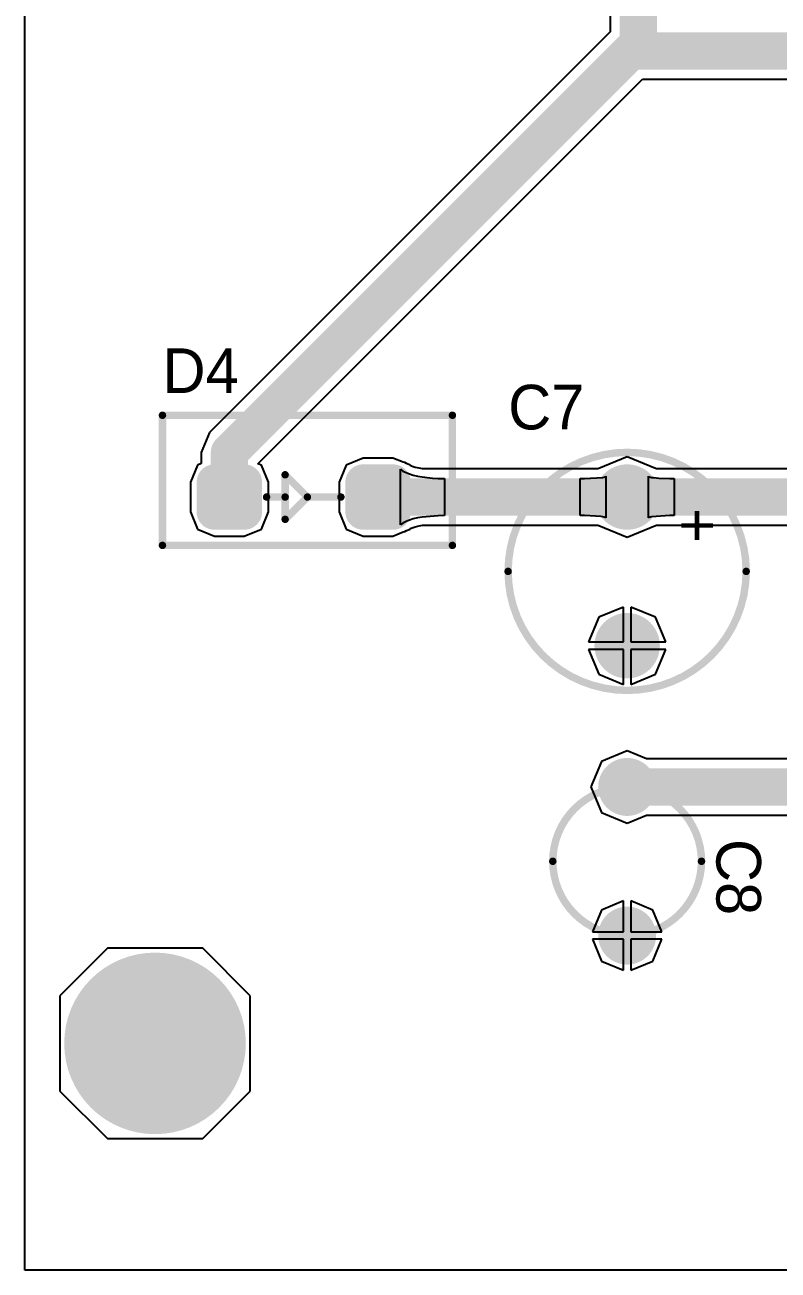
# Model space of a CAD drawing. Header units: millimetres. Extents: x 1 to 6.91, y 1 to 4.95.
# Drawn here: x 1 to 2.013, y 1 to 2.675 of the extents above; entities that cross this region are included whole.
import ezdxf

# ---------------------------------------------------------------- set-up
doc = ezdxf.new("R2010")
doc.units = ezdxf.units.MM
doc.header["$MEASUREMENT"] = 0
for name, color, linetype in [('BottomLayer', 5, 'Continuous'), ('BottomSolder', 6, 'Continuous'), ('TopLayer', 1, 'Continuous'), ('TopOverlay', 2, 'Continuous'), ('TopSolder', 216, 'Continuous')]:
    doc.layers.add(name, color=color, linetype=linetype)

msp = doc.modelspace()

# ---------------------------------------------------------------- linework, layer by layer
at = {"layer": 'BottomLayer'}
for p, q in [((1, 1), (1, 4.945)), ((1.7871, 2.9789), (1.7871, 2.6657)), ((1.7871, 2.6657), (1.2482, 2.1268)), ((1.3134, 2.0848), (1.8307, 2.6021)), ((1.8307, 2.6021), (3.4653, 2.6021)), ((1.2482, 2.1268), (1.2371, 2.1)), ((1.2371, 2.1), (1.2371, 2.0851)), ((1.81, 2.0941), (1.7717, 2.0783)), ((1.8483, 2.0783), (1.81, 2.0941)), ((1.232, 2.083), (1.2225, 2.06)), ((1.2371, 2.0851), (1.232, 2.083)), ((1.318, 2.083), (1.3134, 2.0848)), ((1.3275, 2.06), (1.318, 2.083)), ((1.432, 2.083), (1.4225, 2.06)), ((1.455, 2.0925), (1.432, 2.083)), ((1.495, 2.0925), (1.455, 2.0925)), ((1.5086, 2.0869), (1.495, 2.0925)), ((1.505, 2.0026), (1.505, 2.0774)), ((1.505, 2.0774), (1.5085, 2.075)), ((1.5111, 2.0863), (1.5086, 2.0869)), ((1.5131, 2.085), (1.5111, 2.0863)), ((1.518, 2.083), (1.5131, 2.085)), ((1.5182, 2.0823), (1.518, 2.083)), ((1.5208, 2.0813), (1.5182, 2.0823)), ((1.5251, 2.0799), (1.5208, 2.0813)), ((1.5301, 2.0787), (1.5251, 2.0799)), ((1.5346, 2.0779), (1.5301, 2.0787)), ((1.7716, 2.0779), (1.5346, 2.0779)), ((1.7717, 2.0783), (1.7716, 2.0779)), ((1.8484, 2.0779), (1.8483, 2.0783)), ((2.0916, 2.0779), (1.8484, 2.0779)), ((1.5085, 2.075), (1.5126, 2.0729)), ((1.5126, 2.0729), (1.5171, 2.0711)), ((1.5171, 2.0711), (1.5223, 2.0695)), ((1.5223, 2.0695), (1.5279, 2.0681)), ((1.5279, 2.0681), (1.5341, 2.067)), ((1.5341, 2.067), (1.5482, 2.0655)), ((1.5482, 2.0655), (1.556, 2.0651)), ((1.556, 2.0651), (1.5644, 2.065)), ((1.5644, 2.065), (1.5644, 2.015)), ((1.7468, 2.015), (1.7468, 2.065)), ((1.7468, 2.065), (1.7528, 2.065)), ((1.7528, 2.065), (1.7771, 2.0665)), ((1.7771, 2.0665), (1.7791, 2.0669)), ((1.7791, 2.0669), (1.7806, 2.0674)), ((1.7806, 2.0674), (1.7814, 2.068)), ((1.7814, 2.068), (1.7814, 2.012)), ((1.8386, 2.012), (1.8386, 2.068)), ((1.8386, 2.068), (1.8394, 2.0674)), ((1.8394, 2.0674), (1.8409, 2.0669)), ((1.8409, 2.0669), (1.8429, 2.0665)), ((1.8429, 2.0665), (1.8455, 2.0661)), ((1.8455, 2.0661), (1.8525, 2.0655)), ((1.8525, 2.0655), (1.8672, 2.065)), ((1.8672, 2.065), (1.8732, 2.065)), ((1.8732, 2.065), (1.8732, 2.015)), ((1.2225, 2.06), (1.2225, 2.02)), ((1.3275, 2.02), (1.3275, 2.06)), ((1.4225, 2.06), (1.4225, 2.02)), ((1.2225, 2.02), (1.232, 1.997)), ((1.318, 1.997), (1.3275, 2.02)), ((1.4225, 2.02), (1.432, 1.997)), ((1.5223, 2.0105), (1.5171, 2.0089)), ((1.5279, 2.0119), (1.5223, 2.0105)), ((1.5341, 2.013), (1.5279, 2.0119)), ((1.556, 2.0149), (1.5341, 2.013)), ((1.5644, 2.015), (1.556, 2.0149)), ((1.7528, 2.015), (1.7468, 2.015)), ((1.7675, 2.0145), (1.7528, 2.015)), ((1.7745, 2.0139), (1.7675, 2.0145)), ((1.7771, 2.0135), (1.7745, 2.0139)), ((1.7791, 2.0131), (1.7771, 2.0135)), ((1.7806, 2.0126), (1.7791, 2.0131)), ((1.7814, 2.012), (1.7806, 2.0126)), ((1.8394, 2.0126), (1.8386, 2.012)), ((1.8409, 2.0131), (1.8394, 2.0126)), ((1.8429, 2.0135), (1.8409, 2.0131)), ((1.8672, 2.015), (1.8429, 2.0135)), ((1.8732, 2.015), (1.8672, 2.015)), ((1.232, 1.997), (1.255, 1.9875)), ((1.295, 1.9875), (1.318, 1.997)), ((1.432, 1.997), (1.455, 1.9875)), ((1.5085, 2.005), (1.505, 2.0026)), ((1.5126, 2.0071), (1.5085, 2.005)), ((1.5086, 1.9931), (1.5111, 1.9937)), ((1.5111, 1.9937), (1.5131, 1.995)), ((1.5171, 2.0089), (1.5126, 2.0071)), ((1.5131, 1.995), (1.518, 1.997)), ((1.518, 1.997), (1.5182, 1.9977)), ((1.5182, 1.9977), (1.5208, 1.9987)), ((1.5208, 1.9987), (1.5251, 2.0001)), ((1.5251, 2.0001), (1.5301, 2.0013)), ((1.5301, 2.0013), (1.5346, 2.0021)), ((1.5346, 2.0021), (1.7716, 2.0021)), ((1.7716, 2.0021), (1.7717, 2.0017)), ((1.7717, 2.0017), (1.81, 1.9859)), ((1.81, 1.9859), (1.8483, 2.0017)), ((1.8483, 2.0017), (1.8484, 2.0021)), ((1.8484, 2.0021), (2.0916, 2.0021)), ((1.255, 1.9875), (1.295, 1.9875)), ((1.455, 1.9875), (1.495, 1.9875)), ((1.495, 1.9875), (1.5086, 1.9931)), ((1.7717, 1.8783), (1.758, 1.845)), ((1.805, 1.892), (1.7717, 1.8783)), ((1.805, 1.845), (1.805, 1.892)), ((1.8483, 1.8783), (1.815, 1.892)), ((1.815, 1.892), (1.815, 1.845)), ((1.862, 1.845), (1.8483, 1.8783)), ((1.758, 1.845), (1.805, 1.845)), ((1.815, 1.845), (1.862, 1.845)), ((1.805, 1.835), (1.758, 1.835)), ((1.758, 1.835), (1.7717, 1.8017)), ((1.805, 1.788), (1.805, 1.835)), ((1.862, 1.835), (1.815, 1.835)), ((1.815, 1.835), (1.815, 1.788)), ((1.8483, 1.8017), (1.862, 1.835)), ((1.7717, 1.8017), (1.805, 1.788)), ((1.815, 1.788), (1.8483, 1.8017)), ((1.81, 1.6987), (1.7756, 1.6844)), ((1.8361, 1.6879), (1.81, 1.6987)), ((1.7756, 1.6844), (1.7613, 1.65)), ((2.3427, 1.6879), (1.8361, 1.6879)), ((1.7613, 1.65), (1.7756, 1.6156)), ((1.7756, 1.6156), (1.81, 1.6013)), ((1.81, 1.6013), (1.8361, 1.6121)), ((1.8361, 1.6121), (2.0701, 1.6121)), ((1.805, 1.4966), (1.7756, 1.4844)), ((1.805, 1.455), (1.805, 1.4966)), ((1.8444, 1.4844), (1.815, 1.4966)), ((1.815, 1.4966), (1.815, 1.455)), ((1.7756, 1.4844), (1.7634, 1.455)), ((1.8566, 1.455), (1.8444, 1.4844)), ((1.7634, 1.455), (1.805, 1.455)), ((1.805, 1.445), (1.7634, 1.445)), ((1.7634, 1.445), (1.7756, 1.4156)), ((1.805, 1.4034), (1.805, 1.445)), ((1.815, 1.455), (1.8566, 1.455)), ((1.8566, 1.445), (1.815, 1.445)), ((1.815, 1.445), (1.815, 1.4034)), ((1.8444, 1.4156), (1.8566, 1.445)), ((1.1109, 1.4331), (1.0469, 1.3691)), ((1.2391, 1.4331), (1.1109, 1.4331)), ((1.3031, 1.3691), (1.2391, 1.4331)), ((1.7756, 1.4156), (1.805, 1.4034)), ((1.815, 1.4034), (1.8444, 1.4156)), ((1.0469, 1.3691), (1.0469, 1.2409)), ((1.3031, 1.2409), (1.3031, 1.3691)), ((1.0469, 1.2409), (1.1109, 1.1769)), ((1.2391, 1.1769), (1.3031, 1.2409)), ((1.1109, 1.1769), (1.2391, 1.1769)), ((6.91, 1), (1, 1))]:
    msp.add_line(p, q, dxfattribs=at)
at = {"layer": 'BottomLayer', "const_width": 0.05}
for points in [[(1.825, 2.64), (1.825, 3.005)], [(1.275, 2.1), (1.8225, 2.6475)], [(1.825, 2.64), (3.53, 2.64)], [(1.275, 2.04), (1.275, 2.1)], [(1.475, 2.04), (1.81, 2.04)], [(1.81, 2.04), (2.13, 2.04)], [(1.81, 1.65), (2.13, 1.65)]]:
    msp.add_lwpolyline(points, dxfattribs=at)
at = {"layer": 'BottomLayer'}
for points, const_width in [([(1.81, 2.6475, 1), (1.835, 2.6475, 1)], 0.025), ([(1.8125, 2.64, 1), (1.8375, 2.64, 1)], 0.025), ([(1.8125, 2.64, 1), (1.8375, 2.64, 1)], 0.025), ([(1.2625, 2.1, 1), (1.2875, 2.1, 1)], 0.025), ([(1.2625, 2.1, 1), (1.2875, 2.1, 1)], 0.025), ([(1.245, 2.06, 1), (1.265, 2.06, 1)], 0.02), ([(1.285, 2.06, 1), (1.305, 2.06, 1)], 0.02), ([(1.445, 2.06, 1), (1.465, 2.06, 1)], 0.02), ([(1.485, 2.06, 1), (1.505, 2.06, 1)], 0.02), ([(1.79, 2.04, 1), (1.83, 2.04, 1)], 0.04), ([(1.2625, 2.04, 1), (1.2875, 2.04, 1)], 0.025), ([(1.4625, 2.04, 1), (1.4875, 2.04, 1)], 0.025), ([(1.7975, 2.04, 1), (1.8225, 2.04, 1)], 0.025), ([(1.7975, 2.04, 1), (1.8225, 2.04, 1)], 0.025), ([(1.245, 2.02, 1), (1.265, 2.02, 1)], 0.02), ([(1.285, 2.02, 1), (1.305, 2.02, 1)], 0.02), ([(1.445, 2.02, 1), (1.465, 2.02, 1)], 0.02), ([(1.485, 2.02, 1), (1.505, 2.02, 1)], 0.02), ([(1.79, 1.84, 1), (1.83, 1.84, 1)], 0.04), ([(1.7925, 1.65, 1), (1.8275, 1.65, 1)], 0.035), ([(1.7975, 1.65, 1), (1.8225, 1.65, 1)], 0.025), ([(1.7925, 1.45, 1), (1.8275, 1.45, 1)], 0.035), ([(1.1159, 1.305, 1), (1.2341, 1.305, 1)], 0.1181)]:
    msp.add_lwpolyline(points, format="xyb", close=True, dxfattribs=dict(at, const_width=const_width))
for points in [[(1.255, 2), (1.295, 2), (1.255, 2.08), (1.295, 2.08)], [(1.455, 2), (1.495, 2), (1.455, 2.08), (1.495, 2.08)], [(1.235, 2.02), (1.315, 2.02), (1.235, 2.06), (1.315, 2.06)], [(1.435, 2.02), (1.515, 2.02), (1.435, 2.06), (1.515, 2.06)]]:
    msp.add_solid(points, dxfattribs=at)
at = {"layer": 'BottomSolder'}
for points, const_width in [([(1.243, 2.06, 1), (1.267, 2.06, 1)], 0.024), ([(1.283, 2.06, 1), (1.307, 2.06, 1)], 0.024), ([(1.443, 2.06, 1), (1.467, 2.06, 1)], 0.024), ([(1.483, 2.06, 1), (1.507, 2.06, 1)], 0.024), ([(1.788, 2.04, 1), (1.832, 2.04, 1)], 0.044), ([(1.243, 2.02, 1), (1.267, 2.02, 1)], 0.024), ([(1.283, 2.02, 1), (1.307, 2.02, 1)], 0.024), ([(1.443, 2.02, 1), (1.467, 2.02, 1)], 0.024), ([(1.483, 2.02, 1), (1.507, 2.02, 1)], 0.024), ([(1.788, 1.84, 1), (1.832, 1.84, 1)], 0.044), ([(1.7905, 1.65, 1), (1.8295, 1.65, 1)], 0.039), ([(1.7905, 1.45, 1), (1.8295, 1.45, 1)], 0.039), ([(1.1139, 1.305, 1), (1.2361, 1.305, 1)], 0.1221)]:
    msp.add_lwpolyline(points, format="xyb", close=True, dxfattribs=dict(at, const_width=const_width))
for points in [[(1.255, 1.996), (1.295, 1.996), (1.255, 2.084), (1.295, 2.084)], [(1.455, 1.996), (1.495, 1.996), (1.455, 2.084), (1.495, 2.084)], [(1.231, 2.02), (1.319, 2.02), (1.231, 2.06), (1.319, 2.06)], [(1.431, 2.02), (1.519, 2.02), (1.431, 2.06), (1.519, 2.06)]]:
    msp.add_solid(points, dxfattribs=at)
at = {"layer": 'TopLayer'}
for points, const_width in [([(1.245, 2.06, 1), (1.265, 2.06, 1)], 0.02), ([(1.285, 2.06, 1), (1.305, 2.06, 1)], 0.02), ([(1.445, 2.06, 1), (1.465, 2.06, 1)], 0.02), ([(1.485, 2.06, 1), (1.505, 2.06, 1)], 0.02), ([(1.79, 2.04, 1), (1.83, 2.04, 1)], 0.04), ([(1.245, 2.02, 1), (1.265, 2.02, 1)], 0.02), ([(1.285, 2.02, 1), (1.305, 2.02, 1)], 0.02), ([(1.445, 2.02, 1), (1.465, 2.02, 1)], 0.02), ([(1.485, 2.02, 1), (1.505, 2.02, 1)], 0.02), ([(1.79, 1.84, 1), (1.83, 1.84, 1)], 0.04), ([(1.7925, 1.65, 1), (1.8275, 1.65, 1)], 0.035), ([(1.7925, 1.45, 1), (1.8275, 1.45, 1)], 0.035), ([(1.1159, 1.305, 1), (1.2341, 1.305, 1)], 0.1181)]:
    msp.add_lwpolyline(points, format="xyb", close=True, dxfattribs=dict(at, const_width=const_width))
for points in [[(1.255, 2), (1.295, 2), (1.255, 2.08), (1.295, 2.08)], [(1.455, 2), (1.495, 2), (1.455, 2.08), (1.495, 2.08)], [(1.235, 2.02), (1.315, 2.02), (1.235, 2.06), (1.315, 2.06)], [(1.435, 2.02), (1.515, 2.02), (1.435, 2.06), (1.515, 2.06)]]:
    msp.add_solid(points, dxfattribs=at)
at = {"layer": 'TopOverlay', "const_width": 0.01}
for points in [[(1.185, 1.975), (1.185, 2.15)], [(1.185, 2.15), (1.575, 2.15)], [(1.575, 1.975), (1.575, 2.15)], [(1.35, 2.07), (1.38, 2.04)], [(1.35, 2.01), (1.35, 2.07)], [(1.325, 2.04), (1.35, 2.04)], [(1.35, 2.01), (1.38, 2.04)], [(1.38, 2.04), (1.425, 2.04)], [(1.185, 1.975), (1.575, 1.975)]]:
    msp.add_lwpolyline(points, dxfattribs=at)
at = {"layer": 'TopOverlay'}
for points, const_width in [([(1.1825, 2.15, 1), (1.1875, 2.15, 1)], 0.005), ([(1.1825, 2.15, 1), (1.1875, 2.15, 1)], 0.005), ([(1.5725, 2.15, 1), (1.5775, 2.15, 1)], 0.005), ([(1.5725, 2.15, 1), (1.5775, 2.15, 1)], 0.005), ([(1.9701, 1.94, 1), (1.6499, 1.94, 1)], 0.01), ([(1.3475, 2.07, 1), (1.3525, 2.07, 1)], 0.005), ([(1.3475, 2.07, 1), (1.3525, 2.07, 1)], 0.005), ([(1.3225, 2.04, 1), (1.3275, 2.04, 1)], 0.005), ([(1.3475, 2.04, 1), (1.3525, 2.04, 1)], 0.005), ([(1.3775, 2.04, 1), (1.3825, 2.04, 1)], 0.005), ([(1.3775, 2.04, 1), (1.3825, 2.04, 1)], 0.005), ([(1.3775, 2.04, 1), (1.3825, 2.04, 1)], 0.005), ([(1.4225, 2.04, 1), (1.4275, 2.04, 1)], 0.005), ([(1.3475, 2.01, 1), (1.3525, 2.01, 1)], 0.005), ([(1.3475, 2.01, 1), (1.3525, 2.01, 1)], 0.005), ([(1.1825, 1.975, 1), (1.1875, 1.975, 1)], 0.005), ([(1.1825, 1.975, 1), (1.1875, 1.975, 1)], 0.005), ([(1.5725, 1.975, 1), (1.5775, 1.975, 1)], 0.005), ([(1.5725, 1.975, 1), (1.5775, 1.975, 1)], 0.005), ([(1.6474, 1.94, 1), (1.6524, 1.94, 1)], 0.005), ([(1.9676, 1.94, 1), (1.9726, 1.94, 1)], 0.005), ([(1.91, 1.55, 1), (1.71, 1.55, 1)], 0.01), ([(1.7075, 1.55, 1), (1.7125, 1.55, 1)], 0.005), ([(1.9075, 1.55, 1), (1.9125, 1.55, 1)], 0.005)]:
    msp.add_lwpolyline(points, format="xyb", close=True, dxfattribs=dict(at, const_width=const_width))
at = {"layer": 'TopSolder'}
for points, const_width in [([(1.243, 2.06, 1), (1.267, 2.06, 1)], 0.024), ([(1.283, 2.06, 1), (1.307, 2.06, 1)], 0.024), ([(1.443, 2.06, 1), (1.467, 2.06, 1)], 0.024), ([(1.483, 2.06, 1), (1.507, 2.06, 1)], 0.024), ([(1.788, 2.04, 1), (1.832, 2.04, 1)], 0.044), ([(1.243, 2.02, 1), (1.267, 2.02, 1)], 0.024), ([(1.283, 2.02, 1), (1.307, 2.02, 1)], 0.024), ([(1.443, 2.02, 1), (1.467, 2.02, 1)], 0.024), ([(1.483, 2.02, 1), (1.507, 2.02, 1)], 0.024), ([(1.788, 1.84, 1), (1.832, 1.84, 1)], 0.044), ([(1.7905, 1.65, 1), (1.8295, 1.65, 1)], 0.039), ([(1.7905, 1.45, 1), (1.8295, 1.45, 1)], 0.039), ([(1.1139, 1.305, 1), (1.2361, 1.305, 1)], 0.1221)]:
    msp.add_lwpolyline(points, format="xyb", close=True, dxfattribs=dict(at, const_width=const_width))
for points in [[(1.255, 1.996), (1.295, 1.996), (1.255, 2.084), (1.295, 2.084)], [(1.455, 1.996), (1.495, 1.996), (1.455, 2.084), (1.495, 2.084)], [(1.231, 2.02), (1.319, 2.02), (1.231, 2.06), (1.319, 2.06)], [(1.431, 2.02), (1.519, 2.02), (1.431, 2.06), (1.519, 2.06)]]:
    msp.add_solid(points, dxfattribs=at)

# ---------------------------------------------------------------- texts
at = {"layer": 'TopOverlay'}
for s, p in [('D4', (1.185, 2.18)), ('C7', (1.65, 2.131))]:
    msp.add_text(s, height=0.06, dxfattribs=at).set_placement(p)
for s, p in [('+', (1.875, 2.025)), ('C8', (1.93, 1.58))]:
    msp.add_text(s, height=0.06, rotation=270, dxfattribs=at).set_placement(p)

doc.saveas('drawing.dxf')
